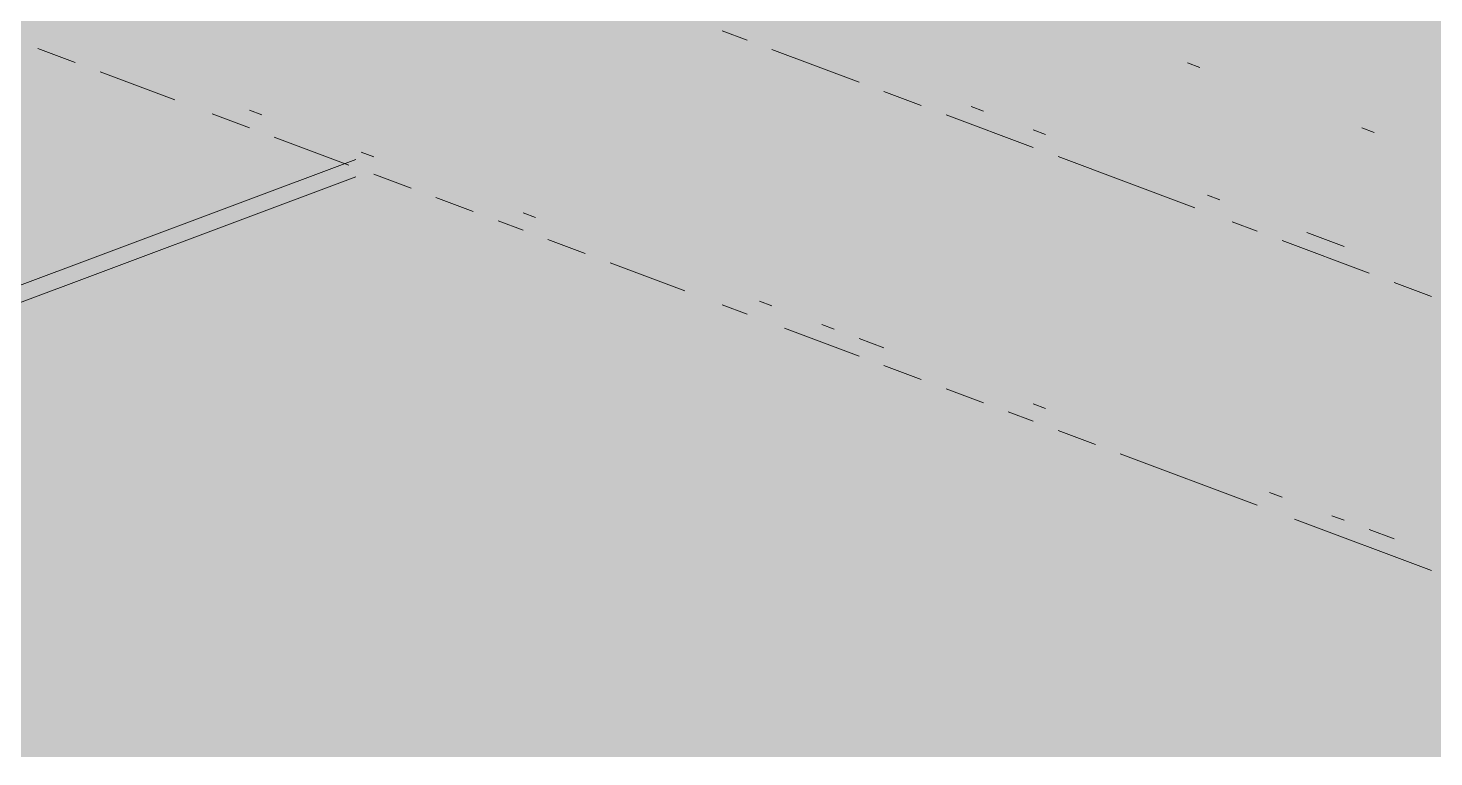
# Paper-space layout '03 3D Building and Roof' of a CAD drawing. Header units: millimetres. Extents: x 5 to 415, y 5 to 292.
# Drawn here: x 194.42 to 201.45, y 94.69 to 98.33 of the extents above; entities that cross this region are included whole.
import ezdxf

# ---------------------------------------------------------------- set-up
doc = ezdxf.new("R2010")
doc.units = ezdxf.units.MM
doc.layers.add('EXISTING', color=7, linetype='Continuous')
doc.layers.add('IMAGES', color=7, linetype='Continuous')

# ---------------------------------------------------------------- blocks, each defined once
blk = doc.blocks.new('SHEET_03')
at = {"layer": 'EXISTING', "color": 250, "lineweight": 9}
for p, q in [((198.0128, 98.2686), (197.8884, 98.3152)), ((194.6552, 98.157), (194.4686, 98.2269)), ((198.5724, 98.059), (198.1371, 98.222)), ((200.2761, 98.1324), (200.2139, 98.1557)), ((195.1526, 97.9707), (194.7795, 98.1104)), ((198.8832, 97.9425), (198.6967, 98.0124)), ((199.132, 97.9367), (199.1941, 97.9135)), ((195.5256, 97.8309), (195.3391, 97.9008)), ((195.5256, 97.9183), (195.5878, 97.895)), ((199.4428, 97.7329), (199.0076, 97.8959)), ((199.4428, 97.8203), (199.505, 97.797)), ((201.1466, 97.8063), (201.0844, 97.8296)), ((196.0231, 97.6446), (195.65, 97.7843)), ((188.2575, 94.7508), (196.0572, 97.6726)), ((196.0852, 97.7087), (196.1474, 97.6854)), ((200.2512, 97.4301), (199.5672, 97.6863)), ((188.3199, 94.6867), (196.0572, 97.5852)), ((196.334, 97.5281), (196.1474, 97.598)), ((196.6448, 97.4117), (196.4583, 97.4815)), ((200.3133, 97.4942), (200.3755, 97.4709)), ((196.8936, 97.4059), (196.9557, 97.3826)), ((196.8936, 97.3185), (196.7692, 97.3651)), ((200.562, 97.3136), (200.4377, 97.3602)), ((200.8108, 97.3079), (200.9973, 97.238)), ((197.2044, 97.202), (197.0179, 97.2719)), ((201.1216, 97.104), (200.6864, 97.267)), ((197.7019, 97.0157), (197.3288, 97.1555)), ((201.4325, 96.9875), (201.246, 97.0574)), ((198.0128, 96.8992), (197.8884, 96.9458)), ((198.0749, 96.9634), (198.1371, 96.9401)), ((198.5724, 96.6896), (198.1993, 96.8294)), ((198.3858, 96.8469), (198.448, 96.8236)), ((198.5724, 96.777), (198.6967, 96.7304)), ((198.8832, 96.5731), (198.6967, 96.643)), ((199.1941, 96.4567), (199.0076, 96.5266)), ((199.4428, 96.3635), (199.3185, 96.4101)), ((199.4428, 96.4509), (199.505, 96.4276)), ((199.7537, 96.2471), (199.5672, 96.3169)), ((200.562, 95.9443), (199.8781, 96.2005)), ((200.6242, 96.0084), (200.6864, 95.9851)), ((200.9351, 95.8919), (200.9973, 95.8686)), ((201.4325, 95.6182), (200.7486, 95.8744)), ((201.1216, 95.822), (201.246, 95.7754))]:
    blk.add_line(p, q, dxfattribs=at)
at = {"layer": 'IMAGES', "color": 7}
for points in [[(194.3716, 98.1143), (194.543, 98.1143), (194.3716, 98.4571), (194.543, 98.4571)], [(194.543, 98.2857), (194.7143, 98.2857), (194.543, 98.4571), (194.7143, 98.4571)], [(194.7143, 98.2857), (194.8857, 98.2857), (194.7143, 98.4571), (194.8857, 98.4571)], [(194.8857, 98.2857), (195.0571, 98.2857), (194.8857, 98.4571), (195.0571, 98.4571)], [(195.0571, 98.2857), (195.2284, 98.2857), (195.0571, 98.4571), (195.2284, 98.4571)], [(195.2284, 98.2857), (196.5993, 98.2857), (195.2284, 98.4571), (196.5993, 98.4571)], [(196.5993, 98.2857), (196.942, 98.2857), (196.5993, 98.4571), (196.942, 98.4571)], [(196.942, 98.2857), (197.1134, 98.2857), (196.942, 98.4571), (197.1134, 98.4571)], [(197.1134, 98.2857), (197.2848, 98.2857), (197.1134, 98.4571), (197.2848, 98.4571)], [(197.2848, 98.2857), (197.6275, 98.2857), (197.2848, 98.4571), (197.6275, 98.4571)], [(197.6275, 98.2857), (197.9702, 98.2857), (197.6275, 98.4571), (197.9702, 98.4571)], [(197.9702, 98.2857), (198.1416, 98.2857), (197.9702, 98.4571), (198.1416, 98.4571)], [(198.1416, 98.2857), (198.313, 98.2857), (198.1416, 98.4571), (198.313, 98.4571)], [(198.313, 98.2857), (198.4843, 98.2857), (198.313, 98.4571), (198.4843, 98.4571)], [(198.4843, 98.2857), (198.827, 98.2857), (198.4843, 98.4571), (198.827, 98.4571)], [(198.827, 98.2857), (199.1698, 98.2857), (198.827, 98.4571), (199.1698, 98.4571)], [(199.1698, 98.2857), (199.3411, 98.2857), (199.1698, 98.4571), (199.3411, 98.4571)], [(199.3411, 98.2857), (199.5125, 98.2857), (199.3411, 98.4571), (199.5125, 98.4571)], [(199.5125, 98.2857), (199.6839, 98.2857), (199.5125, 98.4571), (199.6839, 98.4571)], [(199.6839, 98.2857), (199.8552, 98.2857), (199.6839, 98.4571), (199.8552, 98.4571)], [(199.8552, 98.2857), (200.0266, 98.2857), (199.8552, 98.4571), (200.0266, 98.4571)], [(200.0266, 98.2857), (200.3693, 98.2857), (200.0266, 98.4571), (200.3693, 98.4571)], [(200.3693, 98.2857), (205.1675, 98.2857), (200.3693, 98.4571), (205.1675, 98.4571)], [(194.543, 98.1143), (194.7143, 98.1143), (194.543, 98.2857), (194.7143, 98.2857)], [(194.7143, 98.1143), (194.8857, 98.1143), (194.7143, 98.2857), (194.8857, 98.2857)], [(194.8857, 98.1143), (195.0571, 98.1143), (194.8857, 98.2857), (195.0571, 98.2857)], [(195.0571, 98.1143), (195.2284, 98.1143), (195.0571, 98.2857), (195.2284, 98.2857)], [(195.2284, 98.1143), (195.3998, 98.1143), (195.2284, 98.2857), (195.3998, 98.2857)], [(195.3998, 98.1143), (195.5711, 98.1143), (195.3998, 98.2857), (195.5711, 98.2857)], [(195.5711, 97.9429), (195.7425, 97.9429), (195.5711, 98.2857), (195.7425, 98.2857)], [(195.7425, 98.1143), (195.9139, 98.1143), (195.7425, 98.2857), (195.9139, 98.2857)], [(195.9139, 98.1143), (196.2566, 98.1143), (195.9139, 98.2857), (196.2566, 98.2857)], [(196.2566, 98.1143), (197.1134, 98.1143), (196.2566, 98.2857), (197.1134, 98.2857)], [(197.1134, 98.1143), (197.2848, 98.1143), (197.1134, 98.2857), (197.2848, 98.2857)], [(197.2848, 98.1143), (197.6275, 98.1143), (197.2848, 98.2857), (197.6275, 98.2857)], [(197.6275, 98.1143), (197.7989, 98.1143), (197.6275, 98.2857), (197.7989, 98.2857)], [(197.7989, 98.1143), (197.9702, 98.1143), (197.7989, 98.2857), (197.9702, 98.2857)], [(197.9702, 98.1143), (198.1416, 98.1143), (197.9702, 98.2857), (198.1416, 98.2857)], [(198.1416, 98.1143), (198.313, 98.1143), (198.1416, 98.2857), (198.313, 98.2857)], [(198.313, 98.1143), (198.4843, 98.1143), (198.313, 98.2857), (198.4843, 98.2857)], [(198.4843, 98.1143), (198.6557, 98.1143), (198.4843, 98.2857), (198.6557, 98.2857)], [(198.6557, 98.1143), (199.5125, 98.1143), (198.6557, 98.2857), (199.5125, 98.2857)], [(199.5125, 98.1143), (199.6839, 98.1143), (199.5125, 98.2857), (199.6839, 98.2857)], [(199.6839, 98.1143), (199.8552, 98.1143), (199.6839, 98.2857), (199.8552, 98.2857)], [(199.8552, 98.1143), (200.0266, 98.1143), (199.8552, 98.2857), (200.0266, 98.2857)], [(200.0266, 98.1143), (200.1979, 98.1143), (200.0266, 98.2857), (200.1979, 98.2857)], [(200.1979, 98.1143), (200.3693, 98.1143), (200.1979, 98.2857), (200.3693, 98.2857)], [(200.3693, 98.1143), (200.8834, 98.1143), (200.3693, 98.2857), (200.8834, 98.2857)], [(200.8834, 98.1143), (205.6816, 98.1143), (200.8834, 98.2857), (205.6816, 98.2857)], [(194.3716, 97.9429), (194.543, 97.9429), (194.3716, 98.1143), (194.543, 98.1143)], [(194.543, 97.9429), (194.7143, 97.9429), (194.543, 98.1143), (194.7143, 98.1143)], [(194.7143, 97.9429), (194.8857, 97.9429), (194.7143, 98.1143), (194.8857, 98.1143)], [(194.8857, 97.9429), (195.0571, 97.9429), (194.8857, 98.1143), (195.0571, 98.1143)], [(195.0571, 97.9429), (195.2284, 97.9429), (195.0571, 98.1143), (195.2284, 98.1143)], [(195.2284, 97.9429), (195.5711, 97.9429), (195.2284, 98.1143), (195.5711, 98.1143)], [(195.7425, 97.9429), (195.9139, 97.9429), (195.7425, 98.1143), (195.9139, 98.1143)], [(195.9139, 97.9429), (196.0852, 97.9429), (195.9139, 98.1143), (196.0852, 98.1143)], [(196.0852, 97.9429), (196.2566, 97.9429), (196.0852, 98.1143), (196.2566, 98.1143)], [(196.2566, 97.9429), (196.428, 97.9429), (196.2566, 98.1143), (196.428, 98.1143)], [(196.428, 97.9429), (197.6275, 97.9429), (196.428, 98.1143), (197.6275, 98.1143)], [(197.6275, 97.9429), (197.7989, 97.9429), (197.6275, 98.1143), (197.7989, 98.1143)], [(197.7989, 97.9429), (197.9702, 97.9429), (197.7989, 98.1143), (197.9702, 98.1143)], [(197.9702, 97.7714), (198.1416, 97.7714), (197.9702, 98.1143), (198.1416, 98.1143)], [(198.1416, 97.9429), (198.313, 97.9429), (198.1416, 98.1143), (198.313, 98.1143)], [(198.313, 97.9429), (198.4843, 97.9429), (198.313, 98.1143), (198.4843, 98.1143)], [(198.4843, 97.9429), (198.827, 97.9429), (198.4843, 98.1143), (198.827, 98.1143)], [(198.827, 97.9429), (199.1698, 97.9429), (198.827, 98.1143), (199.1698, 98.1143)], [(199.1698, 97.9429), (199.3411, 97.9429), (199.1698, 98.1143), (199.3411, 98.1143)], [(199.3411, 97.9429), (199.5125, 97.9429), (199.3411, 98.1143), (199.5125, 98.1143)], [(199.5125, 97.9429), (199.8552, 97.9429), (199.5125, 98.1143), (199.8552, 98.1143)], [(199.8552, 97.9429), (200.0266, 97.9429), (199.8552, 98.1143), (200.0266, 98.1143)], [(200.0266, 97.9429), (200.1979, 97.9429), (200.0266, 98.1143), (200.1979, 98.1143)], [(200.1979, 97.9429), (200.3693, 97.9429), (200.1979, 98.1143), (200.3693, 98.1143)], [(200.3693, 97.9429), (200.5407, 97.9429), (200.3693, 98.1143), (200.5407, 98.1143)], [(200.5407, 97.9429), (200.8834, 97.9429), (200.5407, 98.1143), (200.8834, 98.1143)], [(200.8834, 97.9429), (201.2261, 97.9429), (200.8834, 98.1143), (201.2261, 98.1143)], [(201.2261, 97.9429), (206.0243, 97.9429), (201.2261, 98.1143), (206.0243, 98.1143)], [(193.3434, 97.7714), (194.543, 97.7714), (193.3434, 97.9429), (194.543, 97.9429)], [(194.543, 97.7714), (194.7143, 97.7714), (194.543, 97.9429), (194.7143, 97.9429)], [(194.7143, 97.7714), (194.8857, 97.7714), (194.7143, 97.9429), (194.8857, 97.9429)], [(194.8857, 97.7714), (195.0571, 97.7714), (194.8857, 97.9429), (195.0571, 97.9429)], [(195.0571, 97.7714), (195.3998, 97.7714), (195.0571, 97.9429), (195.3998, 97.9429)], [(195.3998, 97.7714), (195.5711, 97.7714), (195.3998, 97.9429), (195.5711, 97.9429)], [(195.5711, 97.7714), (195.7425, 97.7714), (195.5711, 97.9429), (195.7425, 97.9429)], [(195.7425, 97.7714), (195.9139, 97.7714), (195.7425, 97.9429), (195.9139, 97.9429)], [(195.9139, 97.7714), (196.0852, 97.7714), (195.9139, 97.9429), (196.0852, 97.9429)], [(196.0852, 97.7714), (196.428, 97.7714), (196.0852, 97.9429), (196.428, 97.9429)], [(196.428, 97.7714), (196.5993, 97.7714), (196.428, 97.9429), (196.5993, 97.9429)], [(196.5993, 97.7714), (197.9702, 97.7714), (196.5993, 97.9429), (197.9702, 97.9429)], [(198.1416, 97.7714), (198.313, 97.7714), (198.1416, 97.9429), (198.313, 97.9429)], [(198.313, 97.7714), (198.4843, 97.7714), (198.313, 97.9429), (198.4843, 97.9429)], [(198.4843, 97.7714), (198.6557, 97.7714), (198.4843, 97.9429), (198.6557, 97.9429)], [(198.6557, 97.7714), (198.827, 97.7714), (198.6557, 97.9429), (198.827, 97.9429)], [(198.827, 97.7714), (198.9984, 97.7714), (198.827, 97.9429), (198.9984, 97.9429)], [(198.9984, 97.7714), (199.1698, 97.7714), (198.9984, 97.9429), (199.1698, 97.9429)], [(199.1698, 97.7714), (199.3411, 97.7714), (199.1698, 97.9429), (199.3411, 97.9429)], [(199.3411, 97.7714), (199.5125, 97.7714), (199.3411, 97.9429), (199.5125, 97.9429)], [(199.5125, 97.7714), (200.1979, 97.7714), (199.5125, 97.9429), (200.1979, 97.9429)], [(200.1979, 97.7714), (200.3693, 97.7714), (200.1979, 97.9429), (200.3693, 97.9429)], [(200.3693, 97.7714), (200.5407, 97.7714), (200.3693, 97.9429), (200.5407, 97.9429)], [(200.5407, 97.7714), (200.712, 97.7714), (200.5407, 97.9429), (200.712, 97.9429)], [(200.712, 97.7714), (200.8834, 97.7714), (200.712, 97.9429), (200.8834, 97.9429)], [(200.8834, 97.7714), (201.0548, 97.7714), (200.8834, 97.9429), (201.0548, 97.9429)], [(201.0548, 97.7714), (201.2261, 97.7714), (201.0548, 97.9429), (201.2261, 97.9429)], [(201.2261, 97.7714), (201.7402, 97.7714), (201.2261, 97.9429), (201.7402, 97.9429)], [(194.3716, 97.6), (194.7143, 97.6), (194.3716, 97.7714), (194.7143, 97.7714)], [(194.7143, 97.6), (194.8857, 97.6), (194.7143, 97.7714), (194.8857, 97.7714)], [(194.8857, 97.6), (195.0571, 97.6), (194.8857, 97.7714), (195.0571, 97.7714)], [(195.0571, 97.6), (195.2284, 97.6), (195.0571, 97.7714), (195.2284, 97.7714)], [(195.2284, 97.6), (195.3998, 97.6), (195.2284, 97.7714), (195.3998, 97.7714)], [(195.3998, 97.6), (195.5711, 97.6), (195.3998, 97.7714), (195.5711, 97.7714)], [(195.5711, 97.6), (195.7425, 97.6), (195.5711, 97.7714), (195.7425, 97.7714)], [(195.7425, 97.6), (195.9139, 97.6), (195.7425, 97.7714), (195.9139, 97.7714)], [(195.9139, 97.6), (196.0852, 97.6), (195.9139, 97.7714), (196.0852, 97.7714)], [(196.0852, 97.6), (196.2566, 97.6), (196.0852, 97.7714), (196.2566, 97.7714)], [(196.2566, 97.6), (196.428, 97.6), (196.2566, 97.7714), (196.428, 97.7714)], [(196.428, 97.6), (196.5993, 97.6), (196.428, 97.7714), (196.5993, 97.7714)], [(196.5993, 97.6), (196.942, 97.6), (196.5993, 97.7714), (196.942, 97.7714)], [(196.942, 97.6), (198.6557, 97.6), (196.942, 97.7714), (198.6557, 97.7714)], [(198.6557, 97.6), (198.827, 97.6), (198.6557, 97.7714), (198.827, 97.7714)], [(198.827, 97.6), (198.9984, 97.6), (198.827, 97.7714), (198.9984, 97.7714)], [(198.9984, 97.6), (199.1698, 97.6), (198.9984, 97.7714), (199.1698, 97.7714)], [(199.1698, 97.6), (199.3411, 97.6), (199.1698, 97.7714), (199.3411, 97.7714)], [(199.3411, 97.6), (199.8552, 97.6), (199.3411, 97.7714), (199.8552, 97.7714)], [(199.8552, 97.6), (200.0266, 97.6), (199.8552, 97.7714), (200.0266, 97.7714)], [(200.0266, 97.6), (200.1979, 97.6), (200.0266, 97.7714), (200.1979, 97.7714)], [(200.1979, 97.6), (200.5407, 97.6), (200.1979, 97.7714), (200.5407, 97.7714)], [(200.5407, 97.6), (200.8834, 97.6), (200.5407, 97.7714), (200.8834, 97.7714)], [(200.8834, 97.6), (201.0548, 97.6), (200.8834, 97.7714), (201.0548, 97.7714)], [(201.0548, 97.6), (201.2261, 97.6), (201.0548, 97.7714), (201.2261, 97.7714)], [(201.2261, 97.6), (201.3975, 97.6), (201.2261, 97.7714), (201.3975, 97.7714)], [(201.3975, 97.6), (201.5689, 97.6), (201.3975, 97.7714), (201.5689, 97.7714)], [(194.3716, 97.4286), (194.543, 97.4286), (194.3716, 97.6), (194.543, 97.6)], [(194.543, 97.4286), (194.7143, 97.4286), (194.543, 97.6), (194.7143, 97.6)], [(194.7143, 97.4286), (194.8857, 97.4286), (194.7143, 97.6), (194.8857, 97.6)], [(194.8857, 97.4286), (195.0571, 97.4286), (194.8857, 97.6), (195.0571, 97.6)], [(195.0571, 97.4286), (195.2284, 97.4286), (195.0571, 97.6), (195.2284, 97.6)], [(195.2284, 97.4286), (195.5711, 97.4286), (195.2284, 97.6), (195.5711, 97.6)], [(195.5711, 97.4286), (195.9139, 97.4286), (195.5711, 97.6), (195.9139, 97.6)], [(195.9139, 97.4286), (196.0852, 97.4286), (195.9139, 97.6), (196.0852, 97.6)], [(196.0852, 97.4286), (196.2566, 97.4286), (196.0852, 97.6), (196.2566, 97.6)], [(196.2566, 97.4286), (196.5993, 97.4286), (196.2566, 97.6), (196.5993, 97.6)], [(196.5993, 97.4286), (196.7707, 97.4286), (196.5993, 97.6), (196.7707, 97.6)], [(196.7707, 97.4286), (197.1134, 97.4286), (196.7707, 97.6), (197.1134, 97.6)], [(197.1134, 97.4286), (197.2848, 97.4286), (197.1134, 97.6), (197.2848, 97.6)], [(197.2848, 97.2571), (197.4561, 97.2571), (197.2848, 97.6), (197.4561, 97.6)], [(197.4561, 97.4286), (197.6275, 97.4286), (197.4561, 97.6), (197.6275, 97.6)], [(197.6275, 97.4286), (198.9984, 97.4286), (197.6275, 97.6), (198.9984, 97.6)], [(198.9984, 97.4286), (199.1698, 97.4286), (198.9984, 97.6), (199.1698, 97.6)], [(199.1698, 97.4286), (199.5125, 97.4286), (199.1698, 97.6), (199.5125, 97.6)], [(199.5125, 97.4286), (199.6839, 97.4286), (199.5125, 97.6), (199.6839, 97.6)], [(199.6839, 97.4286), (199.8552, 97.4286), (199.6839, 97.6), (199.8552, 97.6)], [(199.8552, 97.4286), (200.1979, 97.4286), (199.8552, 97.6), (200.1979, 97.6)], [(200.1979, 97.4286), (200.5407, 97.4286), (200.1979, 97.6), (200.5407, 97.6)], [(200.5407, 97.4286), (200.8834, 97.4286), (200.5407, 97.6), (200.8834, 97.6)], [(200.8834, 97.4286), (201.3975, 97.4286), (200.8834, 97.6), (201.3975, 97.6)], [(201.3975, 97.4286), (201.5689, 97.4286), (201.3975, 97.6), (201.5689, 97.6)], [(194.3716, 97.2571), (194.7143, 97.2571), (194.3716, 97.4286), (194.7143, 97.4286)], [(194.7143, 97.2571), (194.8857, 97.2571), (194.7143, 97.4286), (194.8857, 97.4286)], [(194.8857, 97.2571), (195.0571, 97.2571), (194.8857, 97.4286), (195.0571, 97.4286)], [(195.0571, 97.2571), (195.2284, 97.2571), (195.0571, 97.4286), (195.2284, 97.4286)], [(195.2284, 97.2571), (195.5711, 97.2571), (195.2284, 97.4286), (195.5711, 97.4286)], [(195.5711, 97.2571), (195.9139, 97.2571), (195.5711, 97.4286), (195.9139, 97.4286)], [(195.9139, 97.2571), (196.0852, 97.2571), (195.9139, 97.4286), (196.0852, 97.4286)], [(196.0852, 97.2571), (196.2566, 97.2571), (196.0852, 97.4286), (196.2566, 97.4286)], [(196.2566, 97.2571), (196.428, 97.2571), (196.2566, 97.4286), (196.428, 97.4286)], [(196.428, 97.2571), (196.5993, 97.2571), (196.428, 97.4286), (196.5993, 97.4286)], [(196.5993, 97.2571), (196.7707, 97.2571), (196.5993, 97.4286), (196.7707, 97.4286)], [(196.7707, 97.2571), (196.942, 97.2571), (196.7707, 97.4286), (196.942, 97.4286)], [(196.942, 97.2571), (197.1134, 97.2571), (196.942, 97.4286), (197.1134, 97.4286)], [(197.1134, 97.2571), (197.2848, 97.2571), (197.1134, 97.4286), (197.2848, 97.4286)], [(197.4561, 97.2571), (197.6275, 97.2571), (197.4561, 97.4286), (197.6275, 97.4286)], [(197.6275, 97.2571), (197.9702, 97.2571), (197.6275, 97.4286), (197.9702, 97.4286)], [(197.9702, 97.2571), (198.4843, 97.2571), (197.9702, 97.4286), (198.4843, 97.4286)], [(198.4843, 97.2571), (198.6557, 97.2571), (198.4843, 97.4286), (198.6557, 97.4286)], [(198.6557, 97.2571), (199.5125, 97.2571), (198.6557, 97.4286), (199.5125, 97.4286)], [(199.5125, 97.2571), (199.8552, 97.2571), (199.5125, 97.4286), (199.8552, 97.4286)], [(199.8552, 97.2571), (200.0266, 97.2571), (199.8552, 97.4286), (200.0266, 97.4286)], [(200.0266, 97.2571), (200.1979, 97.2571), (200.0266, 97.4286), (200.1979, 97.4286)], [(200.1979, 97.2571), (200.3693, 97.2571), (200.1979, 97.4286), (200.3693, 97.4286)], [(200.3693, 97.2571), (200.5407, 97.2571), (200.3693, 97.4286), (200.5407, 97.4286)], [(200.5407, 97.2571), (200.712, 97.2571), (200.5407, 97.4286), (200.712, 97.4286)], [(200.712, 97.2571), (200.8834, 97.2571), (200.712, 97.4286), (200.8834, 97.4286)], [(200.8834, 97.2571), (201.0548, 97.2571), (200.8834, 97.4286), (201.0548, 97.4286)], [(201.0548, 97.2571), (201.2261, 97.2571), (201.0548, 97.4286), (201.2261, 97.4286)], [(201.2261, 97.2571), (201.3975, 97.2571), (201.2261, 97.4286), (201.3975, 97.4286)], [(201.3975, 97.2571), (201.7402, 97.2571), (201.3975, 97.4286), (201.7402, 97.4286)], [(194.3716, 97.0857), (194.543, 97.0857), (194.3716, 97.2571), (194.543, 97.2571)], [(194.543, 97.0857), (194.7143, 97.0857), (194.543, 97.2571), (194.7143, 97.2571)], [(194.7143, 97.0857), (194.8857, 97.0857), (194.7143, 97.2571), (194.8857, 97.2571)], [(194.8857, 97.0857), (195.0571, 97.0857), (194.8857, 97.2571), (195.0571, 97.2571)], [(195.0571, 97.0857), (195.2284, 97.0857), (195.0571, 97.2571), (195.2284, 97.2571)], [(195.2284, 97.0857), (195.3998, 97.0857), (195.2284, 97.2571), (195.3998, 97.2571)], [(195.3998, 97.0857), (195.5711, 97.0857), (195.3998, 97.2571), (195.5711, 97.2571)], [(195.5711, 97.0857), (195.7425, 97.0857), (195.5711, 97.2571), (195.7425, 97.2571)], [(195.7425, 97.0857), (195.9139, 97.0857), (195.7425, 97.2571), (195.9139, 97.2571)], [(195.9139, 97.0857), (196.428, 97.0857), (195.9139, 97.2571), (196.428, 97.2571)], [(196.428, 97.0857), (196.7707, 97.0857), (196.428, 97.2571), (196.7707, 97.2571)], [(196.7707, 97.0857), (196.942, 97.0857), (196.7707, 97.2571), (196.942, 97.2571)], [(196.942, 97.0857), (197.1134, 97.0857), (196.942, 97.2571), (197.1134, 97.2571)], [(197.1134, 97.0857), (197.2848, 97.0857), (197.1134, 97.2571), (197.2848, 97.2571)], [(197.2848, 97.0857), (197.6275, 97.0857), (197.2848, 97.2571), (197.6275, 97.2571)], [(197.6275, 97.0857), (197.7989, 97.0857), (197.6275, 97.2571), (197.7989, 97.2571)], [(197.7989, 97.0857), (197.9702, 97.0857), (197.7989, 97.2571), (197.9702, 97.2571)], [(197.9702, 97.0857), (198.1416, 97.0857), (197.9702, 97.2571), (198.1416, 97.2571)], [(198.1416, 97.0857), (198.4843, 97.0857), (198.1416, 97.2571), (198.4843, 97.2571)], [(198.4843, 97.0857), (198.6557, 97.0857), (198.4843, 97.2571), (198.6557, 97.2571)], [(198.6557, 97.0857), (198.827, 97.0857), (198.6557, 97.2571), (198.827, 97.2571)], [(198.827, 97.0857), (199.8552, 97.0857), (198.827, 97.2571), (199.8552, 97.2571)], [(199.8552, 97.0857), (200.1979, 97.0857), (199.8552, 97.2571), (200.1979, 97.2571)], [(200.1979, 97.0857), (200.3693, 97.0857), (200.1979, 97.2571), (200.3693, 97.2571)], [(200.3693, 97.0857), (200.5407, 97.0857), (200.3693, 97.2571), (200.5407, 97.2571)], [(200.5407, 97.0857), (200.712, 97.0857), (200.5407, 97.2571), (200.712, 97.2571)], [(200.712, 97.0857), (201.0548, 97.0857), (200.712, 97.2571), (201.0548, 97.2571)], [(201.0548, 97.0857), (201.2261, 97.0857), (201.0548, 97.2571), (201.2261, 97.2571)], [(201.2261, 97.0857), (201.3975, 97.0857), (201.2261, 97.2571), (201.3975, 97.2571)], [(201.3975, 97.0857), (201.5689, 97.0857), (201.3975, 97.2571), (201.5689, 97.2571)], [(194.3716, 96.9143), (194.543, 96.9143), (194.3716, 97.0857), (194.543, 97.0857)], [(194.543, 96.9143), (194.7143, 96.9143), (194.543, 97.0857), (194.7143, 97.0857)], [(194.7143, 96.9143), (194.8857, 96.9143), (194.7143, 97.0857), (194.8857, 97.0857)], [(194.8857, 96.9143), (195.0571, 96.9143), (194.8857, 97.0857), (195.0571, 97.0857)], [(195.0571, 96.9143), (195.3998, 96.9143), (195.0571, 97.0857), (195.3998, 97.0857)], [(195.3998, 96.9143), (195.5711, 96.9143), (195.3998, 97.0857), (195.5711, 97.0857)], [(195.5711, 96.9143), (196.7707, 96.9143), (195.5711, 97.0857), (196.7707, 97.0857)], [(196.7707, 96.9143), (196.942, 96.9143), (196.7707, 97.0857), (196.942, 97.0857)], [(196.942, 96.9143), (197.1134, 96.9143), (196.942, 97.0857), (197.1134, 97.0857)], [(197.1134, 96.9143), (197.2848, 96.9143), (197.1134, 97.0857), (197.2848, 97.0857)], [(197.2848, 96.9143), (197.6275, 96.9143), (197.2848, 97.0857), (197.6275, 97.0857)], [(197.6275, 96.9143), (197.9702, 96.9143), (197.6275, 97.0857), (197.9702, 97.0857)], [(197.9702, 96.9143), (198.313, 96.9143), (197.9702, 97.0857), (198.313, 97.0857)], [(198.313, 96.9143), (198.4843, 96.9143), (198.313, 97.0857), (198.4843, 97.0857)], [(198.4843, 96.9143), (198.6557, 96.9143), (198.4843, 97.0857), (198.6557, 97.0857)], [(198.6557, 96.9143), (198.827, 96.9143), (198.6557, 97.0857), (198.827, 97.0857)], [(198.827, 96.9143), (200.3693, 96.9143), (198.827, 97.0857), (200.3693, 97.0857)], [(200.3693, 96.9143), (200.5407, 96.9143), (200.3693, 97.0857), (200.5407, 97.0857)], [(200.5407, 96.9143), (200.8834, 96.9143), (200.5407, 97.0857), (200.8834, 97.0857)], [(200.8834, 96.9143), (201.0548, 96.9143), (200.8834, 97.0857), (201.0548, 97.0857)], [(201.0548, 96.9143), (201.5689, 96.9143), (201.0548, 97.0857), (201.5689, 97.0857)], [(194.3716, 96.7429), (194.543, 96.7429), (194.3716, 96.9143), (194.543, 96.9143)], [(194.543, 96.7429), (194.7143, 96.7429), (194.543, 96.9143), (194.7143, 96.9143)], [(194.7143, 96.7429), (194.8857, 96.7429), (194.7143, 96.9143), (194.8857, 96.9143)], [(194.8857, 96.7429), (195.0571, 96.7429), (194.8857, 96.9143), (195.0571, 96.9143)], [(195.0571, 96.7429), (197.2848, 96.7429), (195.0571, 96.9143), (197.2848, 96.9143)], [(197.2848, 96.7429), (197.4561, 96.7429), (197.2848, 96.9143), (197.4561, 96.9143)], [(197.4561, 96.7429), (197.6275, 96.7429), (197.4561, 96.9143), (197.6275, 96.9143)], [(197.6275, 96.7429), (197.9702, 96.7429), (197.6275, 96.9143), (197.9702, 96.9143)], [(197.9702, 96.7429), (198.313, 96.7429), (197.9702, 96.9143), (198.313, 96.9143)], [(198.313, 96.7429), (198.4843, 96.7429), (198.313, 96.9143), (198.4843, 96.9143)], [(198.4843, 96.7429), (198.6557, 96.7429), (198.4843, 96.9143), (198.6557, 96.9143)], [(198.6557, 96.7429), (198.827, 96.7429), (198.6557, 96.9143), (198.827, 96.9143)], [(198.827, 96.7429), (199.3411, 96.7429), (198.827, 96.9143), (199.3411, 96.9143)], [(199.3411, 96.7429), (199.5125, 96.7429), (199.3411, 96.9143), (199.5125, 96.9143)], [(199.5125, 96.7429), (200.8834, 96.7429), (199.5125, 96.9143), (200.8834, 96.9143)], [(200.8834, 96.7429), (201.0548, 96.7429), (200.8834, 96.9143), (201.0548, 96.9143)], [(201.0548, 96.7429), (201.2261, 96.7429), (201.0548, 96.9143), (201.2261, 96.9143)], [(201.2261, 96.7429), (201.3975, 96.7429), (201.2261, 96.9143), (201.3975, 96.9143)], [(201.3975, 96.7429), (201.5689, 96.7429), (201.3975, 96.9143), (201.5689, 96.9143)], [(194.3716, 96.5714), (194.543, 96.5714), (194.3716, 96.7429), (194.543, 96.7429)], [(194.543, 96.5714), (197.9702, 96.5714), (194.543, 96.7429), (197.9702, 96.7429)], [(197.9702, 96.5714), (198.1416, 96.5714), (197.9702, 96.7429), (198.1416, 96.7429)], [(198.1416, 96.5714), (198.313, 96.5714), (198.1416, 96.7429), (198.313, 96.7429)], [(198.313, 96.5714), (198.4843, 96.5714), (198.313, 96.7429), (198.4843, 96.7429)], [(198.4843, 96.5714), (198.6557, 96.5714), (198.4843, 96.7429), (198.6557, 96.7429)], [(198.6557, 96.5714), (198.827, 96.5714), (198.6557, 96.7429), (198.827, 96.7429)], [(198.827, 96.5714), (198.9984, 96.5714), (198.827, 96.7429), (198.9984, 96.7429)], [(198.9984, 96.5714), (199.1698, 96.5714), (198.9984, 96.7429), (199.1698, 96.7429)], [(199.1698, 96.5714), (199.3411, 96.5714), (199.1698, 96.7429), (199.3411, 96.7429)], [(199.3411, 96.5714), (199.5125, 96.5714), (199.3411, 96.7429), (199.5125, 96.7429)], [(199.5125, 96.5714), (199.6839, 96.5714), (199.5125, 96.7429), (199.6839, 96.7429)], [(199.6839, 96.5714), (200.0266, 96.5714), (199.6839, 96.7429), (200.0266, 96.7429)], [(200.0266, 96.5714), (201.2261, 96.5714), (200.0266, 96.7429), (201.2261, 96.7429)], [(201.2261, 96.5714), (201.5689, 96.5714), (201.2261, 96.7429), (201.5689, 96.7429)], [(194.2002, 96.4), (198.313, 96.4), (194.2002, 96.5714), (198.313, 96.5714)], [(198.313, 96.4), (198.4843, 96.4), (198.313, 96.5714), (198.4843, 96.5714)], [(198.4843, 96.4), (198.6557, 96.4), (198.4843, 96.5714), (198.6557, 96.5714)], [(198.6557, 96.4), (198.9984, 96.4), (198.6557, 96.5714), (198.9984, 96.5714)], [(198.9984, 96.4), (199.1698, 96.4), (198.9984, 96.5714), (199.1698, 96.5714)], [(199.1698, 96.4), (199.5125, 96.4), (199.1698, 96.5714), (199.5125, 96.5714)], [(199.5125, 96.4), (199.6839, 96.4), (199.5125, 96.5714), (199.6839, 96.5714)], [(199.6839, 96.4), (199.8552, 96.4), (199.6839, 96.5714), (199.8552, 96.5714)], [(199.8552, 96.4), (200.0266, 96.4), (199.8552, 96.5714), (200.0266, 96.5714)], [(200.0266, 96.4), (200.1979, 96.4), (200.0266, 96.5714), (200.1979, 96.5714)], [(200.1979, 96.4), (200.3693, 96.4), (200.1979, 96.5714), (200.3693, 96.5714)], [(200.3693, 96.4), (201.9116, 96.4), (200.3693, 96.5714), (201.9116, 96.5714)], [(193.5148, 96.2286), (198.827, 96.2286), (193.5148, 96.4), (198.827, 96.4)], [(198.827, 96.2286), (198.9984, 96.2286), (198.827, 96.4), (198.9984, 96.4)], [(198.9984, 96.2286), (199.1698, 96.2286), (198.9984, 96.4), (199.1698, 96.4)], [(199.1698, 96.2286), (199.3411, 96.2286), (199.1698, 96.4), (199.3411, 96.4)], [(199.3411, 96.2286), (199.5125, 96.2286), (199.3411, 96.4), (199.5125, 96.4)], [(199.5125, 96.2286), (199.8552, 96.2286), (199.5125, 96.4), (199.8552, 96.4)], [(199.8552, 96.2286), (200.0266, 96.2286), (199.8552, 96.4), (200.0266, 96.4)], [(200.0266, 96.2286), (200.1979, 96.2286), (200.0266, 96.4), (200.1979, 96.4)], [(200.1979, 96.2286), (200.712, 96.2286), (200.1979, 96.4), (200.712, 96.4)], [(200.712, 96.2286), (200.8834, 96.2286), (200.712, 96.4), (200.8834, 96.4)], [(200.8834, 96.2286), (201.0548, 96.2286), (200.8834, 96.4), (201.0548, 96.4)], [(201.0548, 96.2286), (201.2261, 96.2286), (201.0548, 96.4), (201.2261, 96.4)], [(201.2261, 96.2286), (201.9116, 96.2286), (201.2261, 96.4), (201.9116, 96.4)], [(193.0007, 96.0571), (199.3411, 96.0571), (193.0007, 96.2286), (199.3411, 96.2286)], [(199.3411, 96.0571), (199.6839, 96.0571), (199.3411, 96.2286), (199.6839, 96.2286)], [(199.6839, 96.0571), (199.8552, 96.0571), (199.6839, 96.2286), (199.8552, 96.2286)], [(199.8552, 96.0571), (200.0266, 96.0571), (199.8552, 96.2286), (200.0266, 96.2286)], [(200.0266, 96.0571), (200.1979, 96.0571), (200.0266, 96.2286), (200.1979, 96.2286)], [(200.1979, 96.0571), (200.3693, 96.0571), (200.1979, 96.2286), (200.3693, 96.2286)], [(200.3693, 96.0571), (200.8834, 96.0571), (200.3693, 96.2286), (200.8834, 96.2286)], [(200.8834, 96.0571), (201.0548, 96.0571), (200.8834, 96.2286), (201.0548, 96.2286)], [(201.0548, 96.0571), (201.2261, 96.0571), (201.0548, 96.2286), (201.2261, 96.2286)], [(201.2261, 96.0571), (201.3975, 96.0571), (201.2261, 96.2286), (201.3975, 96.2286)], [(201.3975, 96.0571), (201.9116, 96.0571), (201.3975, 96.2286), (201.9116, 96.2286)], [(192.658, 95.8857), (199.6839, 95.8857), (192.658, 96.0571), (199.6839, 96.0571)], [(199.6839, 95.8857), (200.0266, 95.8857), (199.6839, 96.0571), (200.0266, 96.0571)], [(200.0266, 95.8857), (200.1979, 95.8857), (200.0266, 96.0571), (200.1979, 96.0571)], [(200.1979, 95.8857), (200.5407, 95.8857), (200.1979, 96.0571), (200.5407, 96.0571)], [(200.5407, 95.8857), (200.8834, 95.8857), (200.5407, 96.0571), (200.8834, 96.0571)], [(200.8834, 95.8857), (201.0548, 95.8857), (200.8834, 96.0571), (201.0548, 96.0571)], [(201.0548, 95.8857), (201.2261, 95.8857), (201.0548, 96.0571), (201.2261, 96.0571)], [(201.2261, 95.8857), (201.7402, 95.8857), (201.2261, 96.0571), (201.7402, 96.0571)], [(192.1439, 95.7143), (200.1979, 95.7143), (192.1439, 95.8857), (200.1979, 95.8857)], [(200.1979, 95.7143), (200.3693, 95.7143), (200.1979, 95.8857), (200.3693, 95.8857)], [(200.3693, 95.7143), (200.5407, 95.7143), (200.3693, 95.8857), (200.5407, 95.8857)], [(200.5407, 95.7143), (200.712, 95.7143), (200.5407, 95.8857), (200.712, 95.8857)], [(200.712, 95.7143), (200.8834, 95.7143), (200.712, 95.8857), (200.8834, 95.8857)], [(200.8834, 95.7143), (201.2261, 95.7143), (200.8834, 95.8857), (201.2261, 95.8857)], [(201.2261, 95.7143), (201.3975, 95.7143), (201.2261, 95.8857), (201.3975, 95.8857)], [(201.3975, 95.7143), (201.5689, 95.7143), (201.3975, 95.8857), (201.5689, 95.8857)], [(191.8012, 95.5429), (200.5407, 95.5429), (191.8012, 95.7143), (200.5407, 95.7143)], [(200.5407, 95.5429), (200.712, 95.5429), (200.5407, 95.7143), (200.712, 95.7143)], [(200.712, 95.5429), (201.2261, 95.5429), (200.712, 95.7143), (201.2261, 95.7143)], [(201.2261, 95.5429), (201.3975, 95.5429), (201.2261, 95.7143), (201.3975, 95.7143)], [(201.3975, 95.5429), (201.5689, 95.5429), (201.3975, 95.7143), (201.5689, 95.7143)], [(191.2871, 95.3714), (201.0548, 95.3714), (191.2871, 95.5429), (201.0548, 95.5429)], [(201.0548, 95.3714), (201.2261, 95.3714), (201.0548, 95.5429), (201.2261, 95.5429)], [(201.2261, 95.3714), (201.5689, 95.3714), (201.2261, 95.5429), (201.5689, 95.5429)], [(190.773, 95.2), (201.5689, 95.2), (190.773, 95.3714), (201.5689, 95.3714)], [(190.4302, 95.0286), (202.7684, 95.0286), (190.4302, 95.2), (202.7684, 95.2)], [(189.9162, 94.8571), (202.2543, 94.8571), (189.9162, 95.0286), (202.2543, 95.0286)], [(189.5734, 94.6857), (201.9116, 94.6857), (189.5734, 94.8571), (201.9116, 94.8571)]]:
    blk.add_solid(points, dxfattribs=at)

psp = doc.layouts.new('03 3D Building and Roof')

# ---------------------------------------------------------------- block references
psp.add_blockref('SHEET_03', (0, 0))

doc.saveas('drawing.dxf')
